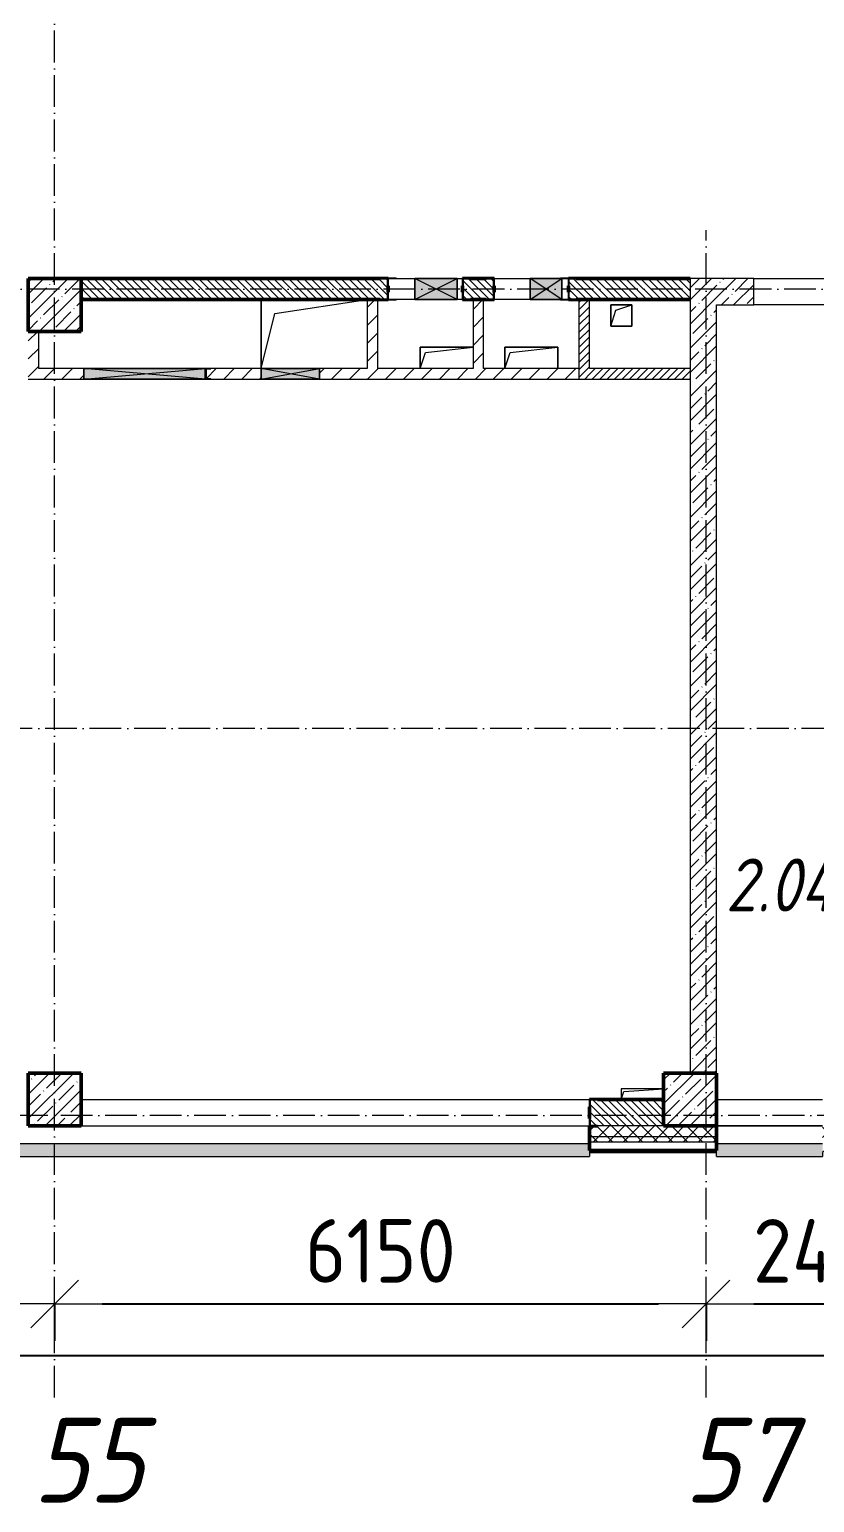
# Model space of a CAD drawing. Header units: millimetres. Extents: x 2294 to 908349, y -83289 to 219220.
# Drawn here: x 82475 to 89888, y 551 to 14456 of the extents above; entities that cross this region are included whole.
import ezdxf

# ---------------------------------------------------------------- set-up
doc = ezdxf.new("R2010")
doc.units = ezdxf.units.MM
doc.linetypes.add('50_200_ШТРИХ_1Т_ш5_п1_п1_', pattern=[700, 500, -100, 0, -100])
for name, color, linetype, lineweight in [('A-____-____-DIMS', 7, 'Continuous', 9), ('A-DETL-GENF-OTLN', 7, 'Continuous', 9), ('A-FLOR-____-OTLN', 7, 'Continuous', 9), ('A-GENM-____-MCUT', 7, 'Continuous', 25), ('A-GENM-____-OTLN', 7, 'Continuous', 9), ('A-GENM-____-OTLN-1', 7, 'Continuous', 25), ('A-GLAZ-____-OTLN', 7, 'Continuous', 9), ('A-WALL-____-MCUT-1', 7, 'Continuous', 9), ('A-WALL-____-MCUT-2', 7, 'Continuous', 50), ('A-WALL-____-MCUT-3', 7, 'Continuous', 9), ('A-WALL-____-OTLN', 7, 'Continuous', 9), ('A-WALL-____-PATT-1', 7, 'Continuous', 9), ('A-WALL-FNSH-MCUT-1', 7, 'Continuous', 9), ('I-WALL-____-OTLN', 7, 'Continuous', 9), ('S-COLS-____-MCUT', 7, 'Continuous', 50), ('S-COLS-____-OTLN', 7, 'Continuous', 9), ('S-GRID-____-IDEN', 7, 'Continuous', 9), ('S-GRID-____-OTLN-1', 7, '50_200_ШТРИХ_1Т_ш5_п1_п1_', 9), ('Марки помещений', 7, 'Continuous', 9)]:
    doc.layers.add(name, color=color, linetype=linetype, lineweight=lineweight)
doc.layers.add('A-GLAZ-____-OTLN-1', color=7, linetype='Continuous', lineweight=9, true_color=0xc0c0c0)
doc.styles.add('ISOCPEUR_I', font='isocpeui.ttf', dxfattribs={"width": 0.9, "height": 2.5})
doc.styles.add('ISOCPEUR_I_3', font='isocpeui.ttf', dxfattribs={"width": 0.85, "height": 2.2})
doc.styles.add('СПДС', font='isocpeur.ttf', dxfattribs={"width": 0.9})
doc.dimstyles.new('Размера А3', dxfattribs={"dimtxt": 800, "dimasz": 450, "dimexe": 350, "dimexo": 100, "dimgap": 200, "dimtad": 1, "dimdec": 0, "dimrnd": 10, "dimzin": 0, "dimdsep": 46, "dimtxsty": 'СПДС', "dimblk": 'ARROWHEAD_6', "dimcen": 1, "dimclrd": 5, "dimclre": 5, "dimclrt": 5, "dimazin": 0, "dimtfac": 1, "dimtdec": 0, "dimtmove": 2, "dimatfit": 3, "dimfxl": 1, "dimtolj": 1, "dimtzin": 0, "dimarcsym": 0})
pattern_1 = [(135, (7562.787, 6025.276), (-35.35534, -35.35534), [])]
pattern_2 = [(45, (7562.79, 6025.28), (-70.71068, 70.71068), []), (135, (7562.79, 6025.28), (-70.71068, -70.71068), [])]
pattern_3 = [(45, (7562.79, 6025.28), (-84.85281, 84.85281), [])]
pattern_4 = [(45, (7562.787, 6025.276), (-35.35534, 35.35534), [])]
pattern_5 = [(45, (7562.79, 6025.28), (-114.04925, 114.04925), []), (45, (7676.84, 6025.28), (-114.04925, 114.04925), [201.612, -40.322, 3.353, -36.97])]

# ---------------------------------------------------------------- blocks, each defined once
blk = doc.blocks.new('BSC_Колонна _Прямоугольная - 500х500-V57-АР1_План отверстий 2 этажа в осях 1-64_А-ГГ')
at = {"layer": 'S-COLS-____-OTLN'}
h = blk.add_hatch(dxfattribs=at)
h.set_pattern_fill('FP_86', color=256, style=0, pattern_type=2)
h.set_pattern_definition([(45, (-75150, 1668.96), (-114.04925, 114.04925), []), (45, (-75035.95, 1668.96), (-114.04925, 114.04925), [201.613, -40.323, 3.353, -36.97])])
h.paths.add_polyline_path([(-250, -250), (250, -250), (250, 250), (-250, 250)], flags=0)
at = {"layer": 'S-COLS-____-MCUT'}
for p, q in [((250, 250), (-250, 250)), ((-250, 250), (-250, -250)), ((250, -250), (250, 250)), ((-250, -250), (250, -250))]:
    blk.add_line(p, q, dxfattribs=at)
blk = doc.blocks.new('BSC_Колонна _Прямоугольная - 500х500-V58-АР1_План отверстий 2 этажа в осях 1-64_А-ГГ')
at = {"layer": 'S-COLS-____-OTLN'}
h = blk.add_hatch(dxfattribs=at)
h.set_pattern_fill('FP_87', color=256, style=0, pattern_type=2)
h.set_pattern_definition([(45, (-75150, -5831.04), (-114.04925, 114.04925), []), (45, (-75035.95, -5831.04), (-114.04925, 114.04925), [201.613, -40.323, 3.353, -36.97])])
h.paths.add_polyline_path([(-250, -250), (250, -250), (250, 250), (-250, 250)], flags=0)
at = {"layer": 'S-COLS-____-MCUT'}
for p, q in [((250, 250), (-250, 250)), ((-250, 250), (-250, -250)), ((250, -250), (250, 250)), ((-250, -250), (250, -250))]:
    blk.add_line(p, q, dxfattribs=at)
blk = doc.blocks.new('BSC_Колонна _Прямоугольная - 500х500-V93-АР1_План отверстий 2 этажа в осях 1-64_А-ГГ')
at = {"layer": 'S-COLS-____-OTLN'}
h = blk.add_hatch(dxfattribs=at)
h.set_pattern_fill('FP_122', color=256, style=0, pattern_type=2)
h.set_pattern_definition([(45, (-81150, 1668.96), (-114.04925, 114.04925), []), (45, (-81035.95, 1668.96), (-114.04925, 114.04925), [201.613, -40.323, 3.353, -36.97])])
h.paths.add_polyline_path([(-250, -250), (250, -250), (250, 250), (-250, 250)], flags=0)
at = {"layer": 'S-COLS-____-MCUT'}
for p, q in [((250, 250), (-250, 250)), ((-250, 250), (-250, -250)), ((250, -250), (250, 250)), ((-250, -250), (250, -250))]:
    blk.add_line(p, q, dxfattribs=at)
blk = doc.blocks.new('Фахверк_СКБ_Уголок - 250_2700-27497298-АР1_План отверстий 2 этажа в осях 1-64_А-ГГ')
at = {"layer": 'A-GENM-____-MCUT'}
for p, q in [((200, 181), (125, 181)), ((125, 181), (125, 106)), ((131, 106), (131, 175)), ((131, 175), (200, 175)), ((200, 175), (200, 181)), ((125, 106), (131, 106)), ((131, -6), (125, -6)), ((125, -6), (125, -81)), ((125, -81), (200, -81)), ((131, -75), (131, -6)), ((200, -75), (131, -75)), ((200, -81), (200, -75))]:
    blk.add_line(p, q, dxfattribs=at)
blk = doc.blocks.new('154_Стойка_СКБ_Уголок - СМ-2180_200-28268025-АР1_План отверстий 2 этажа в осях 1-64_А-ГГ')
at = {"layer": 'A-GENM-____-MCUT'}
for p, q in [((125, 156), (125, 81)), ((200, 156), (125, 156)), ((131, 81), (131, 150)), ((131, 150), (200, 150)), ((200, 150), (200, 156)), ((125, 81), (131, 81)), ((131, 19), (125, 19)), ((125, 19), (125, -56)), ((131, -50), (131, 19)), ((125, -56), (200, -56)), ((200, -50), (131, -50)), ((200, -56), (200, -50))]:
    blk.add_line(p, q, dxfattribs=at)
blk = doc.blocks.new('Фахверк_СКБ_Уголок - 200_3960_зеркало-28268689-АР1_План отверстий 2 этажа в осях 1-64_А-ГГ')
at = {"layer": 'A-GENM-____-MCUT'}
for p, q in [((200, 156), (125, 156)), ((125, 156), (125, 81)), ((131, 81), (131, 150)), ((131, 150), (200, 150)), ((200, 150), (200, 156)), ((125, 81), (131, 81)), ((131, 19), (125, 19)), ((125, 19), (125, -56)), ((131, -50), (131, 19)), ((125, -56), (200, -56)), ((200, -50), (131, -50)), ((200, -56), (200, -50))]:
    blk.add_line(p, q, dxfattribs=at)
blk = doc.blocks.new('Фахверк_СКБ_Уголок - 200_3960-28268576-АР1_План отверстий 2 этажа в осях 1-64_А-ГГ')
at = {"layer": 'A-GENM-____-MCUT'}
for p, q in [((200, 156), (125, 156)), ((125, 156), (125, 81)), ((131, 81), (131, 150)), ((131, 150), (200, 150)), ((200, 150), (200, 156)), ((125, 81), (131, 81)), ((131, 19), (125, 19)), ((125, 19), (125, -56)), ((131, -50), (131, 19)), ((125, -56), (200, -56)), ((200, -50), (131, -50)), ((200, -56), (200, -50))]:
    blk.add_line(p, q, dxfattribs=at)
blk = doc.blocks.new('Стойка_Влож_Уголок_Опорный - Уголок-28213941-АР1_План отверстий 2 этажа в осях 1-64_А-ГГ')
at = {"layer": 'A-GENM-____-OTLN'}
for p, q in [((-212, -6), (-212, 0)), ((0, 0), (0, -6)), ((-212, -75), (-212, -6)), ((-212, -6), (-206, -6)), ((-212, -75), (-206, -75)), ((-6, -6), (0, -6)), ((-6, -75), (0, -75)), ((0, -6), (0, -75))]:
    blk.add_line(p, q, dxfattribs=at)
blk = doc.blocks.new('154_Фахверк_СКБ_Швеллер - Тип_100_3960-28494444-АР1_План отверстий 2 этажа в осях 1-64_А-ГГ')
at = {"layer": 'A-GENM-____-MCUT'}
for p, q in [((125, 50), (175, 50)), ((125, -50), (125, 50)), ((128, 47), (128, -47)), ((175, 47), (128, 47)), ((175, 50), (175, 47)), ((175, -50), (125, -50)), ((128, -47), (175, -47)), ((175, -47), (175, -50))]:
    blk.add_line(p, q, dxfattribs=at)
blk = doc.blocks.new('AR_Отверстие прямоугольное _в плите_ - AR_Отверстие прямоугольное _в плите_-30229432-АР1_План отверстий 2 этажа в осях 1-64_А-ГГ')
at = {"layer": 'A-GENM-____-OTLN'}
for p, q in [((250, 100), (-250, 100)), ((-250, 100), (-250, -100)), ((-250, -100), (-200, 50)), ((-200, 50), (250, 100))]:
    blk.add_line(p, q, dxfattribs=at)
blk = doc.blocks.new('AR_Отверстие прямоугольное _в плите_ - AR_Отверстие прямоугольное _в плите_-V147-АР1_План отверстий 2 этажа в осях 1-64_А-ГГ')
at = {"layer": 'A-GENM-____-OTLN'}
for p, q in [((250, 100), (-250, 100)), ((-250, 100), (-250, -100)), ((-250, -100), (-200, 50)), ((-200, 50), (250, 100)), ((250, -100), (250, 100))]:
    blk.add_line(p, q, dxfattribs=at)
blk = doc.blocks.new('AR_Отверстие прямоугольное _в плите_ - AR_Отверстие прямоугольное _в плите_-V150-АР1_План отверстий 2 этажа в осях 1-64_А-ГГ')
at = {"layer": 'A-GENM-____-OTLN'}
for p, q in [((100, 100), (-100, 100)), ((-100, 100), (-100, -100)), ((-100, -100), (-50, 50)), ((-50, 50), (100, 100)), ((100, -100), (100, 100)), ((-100, -100), (100, -100))]:
    blk.add_line(p, q, dxfattribs=at)
blk = doc.blocks.new('AR_Отверстие прямоугольное _в плите_ - AR_Отверстие прямоугольное _в плите_-V162-АР1_План отверстий 2 этажа в осях 1-64_А-ГГ')
at = {"layer": 'A-GENM-____-OTLN'}
for p, q in [((200, 50), (-200, 50)), ((-200, 50), (-200, -50)), ((-200, -50), (-175, 25)), ((-175, 25), (200, 50))]:
    blk.add_line(p, q, dxfattribs=at)
blk = doc.blocks.new('AR_Отверстие прямоугольное _в плите_ - AR_Отверстие прямоугольное _в плите_-30552580-АР1_План отверстий 2 этажа в осях 1-64_А-ГГ')
at = {"layer": 'A-GENM-____-OTLN'}
for p, q in [((-500, 325), (-500, -325)), ((-370, 195), (500, 325)), ((-500, -325), (-370, 195))]:
    blk.add_line(p, q, dxfattribs=at)
blk = doc.blocks.new('Отлив_СКБ - Отлив витража_120_НВФ-31885342-АР1_План отверстий 2 этажа в осях 1-64_А-ГГ')
at = {"layer": 'A-GLAZ-____-OTLN-1'}
for points in [[(0, 0), (0, -2), (7800, -2), (7800, 0), (2809, 0)], [(0, -2), (0, -120), (7800, -120), (7800, -2), (2809, -2)]]:
    blk.add_hatch(color=256, dxfattribs=at).paths.add_polyline_path(points, flags=0)
at = {"layer": 'A-GLAZ-____-OTLN'}
for p, q in [((0, 0), (7800, 0)), ((7800, -2), (0, -2)), ((0, -120), (0, -83)), ((0, -120), (7800, -120)), ((7800, -83), (7800, -120))]:
    blk.add_line(p, q, dxfattribs=at)
blk = doc.blocks.new('Отлив_СКБ - Отлив витража_120_НВФ-31885283-АР1_План отверстий 2 этажа в осях 1-64_А-ГГ')
at = {"layer": 'A-GLAZ-____-OTLN-1'}
for points in [[(0, -2), (1000, -2), (1000, 0), (0, 0)], [(0, -120), (1000, -120), (1000, -2), (0, -2), (0, -86)]]:
    blk.add_hatch(color=256, dxfattribs=at).paths.add_polyline_path(points, flags=0)
at = {"layer": 'A-GLAZ-____-OTLN'}
for p, q in [((0, 0), (1000, 0)), ((1000, -2), (0, -2)), ((0, -120), (0, -83)), ((0, -120), (1000, -120)), ((1000, -83), (1000, -120))]:
    blk.add_line(p, q, dxfattribs=at)
blk = doc.blocks.new('AR_Отверстие прямоугольное _в стене_ - AR_Отверстие прямоугольное _в стене__ЭОМ-36405854-АР1_План отверстий 2 этажа в осях 1-64_А-ГГ')
at = {"layer": 'A-GLAZ-____-OTLN'}
blk.add_hatch(color=256, dxfattribs=at).paths.add_polyline_path([(200, 100), (-200, 100), (-200, -100), (200, -100), (200, 85)], flags=0)
at = {"layer": 'A-DETL-GENF-OTLN'}
for p, q in [((-200, -100), (-200, 100)), ((-200, 100), (200, 100)), ((200, 100), (-200, -100)), ((-200, 100), (200, -100)), ((200, 100), (-200, 100)), ((-200, 100), (-200, -100)), ((200, 100), (200, -100)), ((200, -100), (200, 100)), ((200, -100), (-200, -100)), ((-200, -100), (200, -100))]:
    blk.add_line(p, q, dxfattribs=at)
blk = doc.blocks.new('AR_Отверстие прямоугольное _в стене__БезПР - AR_Отверстие прямоугольное _в стене__БезПР-36392850-АР1_План отверстий 2 этажа в осях 1-64_А-ГГ')
at = {"layer": 'A-GLAZ-____-OTLN'}
blk.add_hatch(color=256, dxfattribs=at).paths.add_polyline_path([(150, 100), (-150, 100), (-150, -100), (150, -100), (150, 85)], flags=0)
at = {"layer": 'A-DETL-GENF-OTLN'}
for p, q in [((-150, -100), (-150, 100)), ((-150, 100), (150, 100)), ((150, 100), (-150, -100)), ((-150, 100), (150, -100)), ((150, 100), (-150, 100)), ((-150, 100), (-150, -100)), ((150, 100), (150, -100)), ((150, -100), (150, 100)), ((150, -100), (-150, -100)), ((-150, -100), (150, -100))]:
    blk.add_line(p, q, dxfattribs=at)
blk = doc.blocks.new('AR_Отверстие прямоугольное _в стене_ - AR_Отверстие прямоугольное _в стене__ОВ-36863857-АР1_План отверстий 2 этажа в осях 1-64_А-ГГ')
at = {"layer": 'A-GLAZ-____-OTLN'}
blk.add_hatch(color=256, dxfattribs=at).paths.add_polyline_path([(275, 50), (-275, 50), (-275, -50), (275, -50)], flags=0)
at = {"layer": 'A-DETL-GENF-OTLN'}
for p, q in [((-275, -50), (-275, 50)), ((-275, 50), (275, 50)), ((275, 50), (-275, -50)), ((-275, 50), (275, -50)), ((275, 50), (-275, 50)), ((-275, 50), (-275, -50)), ((275, 50), (275, -50)), ((275, -50), (275, 50)), ((275, -50), (-275, -50)), ((-275, -50), (275, -50))]:
    blk.add_line(p, q, dxfattribs=at)
blk = doc.blocks.new('AR_Отверстие прямоугольное _в стене_ - AR_Отверстие прямоугольное _в стене__ОВ-36863931-АР1_План отверстий 2 этажа в осях 1-64_А-ГГ')
at = {"layer": 'A-GLAZ-____-OTLN'}
blk.add_hatch(color=256, dxfattribs=at).paths.add_polyline_path([(575, 50), (-575, 50), (-575, -50), (575, -50), (575, 47)], flags=0)
at = {"layer": 'A-DETL-GENF-OTLN'}
for p, q in [((-575, 50), (575, 50)), ((575, 50), (-575, -50)), ((-575, 50), (575, -50)), ((575, 50), (-575, 50)), ((575, 50), (575, -50)), ((575, -50), (575, 50)), ((575, -50), (-575, -50)), ((-575, -50), (575, -50))]:
    blk.add_line(p, q, dxfattribs=at)
blk = doc.blocks.new('2floor')
at = {"layer": 'A-WALL-____-PATT-1'}
h = blk.add_hatch(dxfattribs=at)
h.set_pattern_fill('FP_6', color=256, style=0, pattern_type=2)
h.set_pattern_definition(pattern_1)
h.paths.add_polyline_path([(87569, 11906), (88713, 11906), (88713, 12106), (87569, 12106), (87569, 12037), (87563, 12037), (87563, 11975), (87569, 11975), (87569, 11907)], flags=0)
h.paths.add_polyline_path([(86638, 11906), (86857, 11906), (86857, 11975), (86863, 11975), (86863, 12037), (86857, 12037), (86857, 12106), (86569, 12106), (86569, 12037), (86563, 12037), (86563, 11975), (86569, 11975), (86569, 11906)], flags=0)
h.paths.add_polyline_path([(85318, 11906), (85857, 11906), (85857, 11975), (85863, 11975), (85863, 12037), (85857, 12037), (85857, 12106), (82963, 12106), (82963, 11906)], flags=0)
h = blk.add_hatch(dxfattribs=at)
h.set_pattern_fill('FP_25', color=256, style=0, pattern_type=2)
h.set_pattern_definition(pattern_5)
h.paths.add_polyline_path([(88713, 4606), (88963, 4606), (88963, 12106), (88713, 12106), (88713, 6761)], flags=0)
h = blk.add_hatch(dxfattribs=at)
h.set_pattern_fill('FP_25', color=256, style=0, pattern_type=2)
h.set_pattern_definition(pattern_5)
h.paths.add_polyline_path([(91113, 11856), (91113, 12106), (90913, 12106), (90913, 11856)], flags=0)
h.paths.add_polyline_path([(88963, 11856), (89313, 11856), (89313, 12106), (88963, 12106)], flags=0)
h = blk.add_hatch(dxfattribs=at)
h.set_pattern_fill('FP_4', color=256, style=0, pattern_type=2)
h.set_pattern_definition(pattern_3)
h.paths.add_polyline_path([(85763, 11256), (85763, 11906), (85663, 11906), (85663, 11256)], flags=0)
h = blk.add_hatch(dxfattribs=at)
h.set_pattern_fill('FP_4', color=256, style=0, pattern_type=2)
h.set_pattern_definition(pattern_3)
h.paths.add_polyline_path([(86763, 11256), (86763, 11906), (86663, 11906), (86663, 11256)], flags=0)
h = blk.add_hatch(dxfattribs=at)
h.set_pattern_fill('FP_5', color=256, style=0, pattern_type=2)
h.set_pattern_definition(pattern_4)
h.paths.add_polyline_path([(87763, 11156), (87763, 11906), (87663, 11906), (87663, 11156)], flags=0)
h = blk.add_hatch(dxfattribs=at)
h.set_pattern_fill('FP_4', color=256, style=0, pattern_type=2)
h.set_pattern_definition(pattern_3)
h.paths.add_polyline_path([(82563, 11256), (82563, 11606), (82463, 11606), (82463, 11256)], flags=0)
h = blk.add_hatch(dxfattribs=at)
h.set_pattern_fill('FP_4', color=256, style=0, pattern_type=2)
h.set_pattern_definition(pattern_3)
h.paths.add_polyline_path([(87663, 11156), (87663, 11256), (85213, 11256), (85213, 11156), (87085, 11156)], flags=0)
h.paths.add_polyline_path([(82463, 11156), (82988, 11156), (82988, 11256), (82463, 11256)], flags=0)
h.paths.add_polyline_path([(84663, 11156), (84663, 11256), (84188, 11256), (84188, 11253), (84141, 11253), (84141, 11159), (84188, 11159), (84188, 11156)], flags=0)
h = blk.add_hatch(dxfattribs=at)
h.set_pattern_fill('FP_5', color=256, style=0, pattern_type=2)
h.set_pattern_definition(pattern_4)
h.paths.add_polyline_path([(88713, 11156), (88713, 11256), (87763, 11256), (87763, 11156)], flags=0)
h = blk.add_hatch(dxfattribs=at)
h.set_pattern_fill('FP_6', color=256, style=0, pattern_type=2)
h.set_pattern_definition(pattern_1)
h.paths.add_polyline_path([(88463, 4106), (88463, 4356), (87769, 4356), (87769, 4287), (87763, 4287), (87763, 4175), (87769, 4175), (87769, 4106), (87838, 4106)], flags=0)
h = blk.add_hatch(dxfattribs=at)
h.set_pattern_fill('FP_1', color=256, style=0, pattern_type=2)
h.set_pattern_definition(pattern_2)
h.paths.add_polyline_path([(108813, 4006), (108813, 4106), (99788, 4106), (99788, 4100), (99713, 4100), (99713, 4006), (108313, 4006)], flags=0)
h.paths.add_polyline_path([(97913, 4006), (97913, 4100), (97838, 4100), (97838, 4106), (89963, 4106), (89963, 4006), (97690, 4006)], flags=0)
h.paths.add_polyline_path([(88463, 4006), (88963, 4006), (88963, 4106), (87838, 4106), (87838, 4100), (87763, 4100), (87763, 4006), (87838, 4006)], flags=0)
h.paths.add_polyline_path([(78563, 4006), (79963, 4006), (79963, 4106), (78638, 4106), (78638, 4100), (78563, 4100)], flags=0)
h.paths.add_polyline_path([(76413, 4006), (76763, 4006), (76763, 4100), (76688, 4100), (76688, 4106), (75638, 4106), (75638, 4100), (75563, 4100), (75563, 4006), (75913, 4006)], flags=0)
h.paths.add_polyline_path([(73762, 4006), (73762, 4100), (73688, 4100), (73688, 4106), (72638, 4106), (72638, 4100), (72563, 4100), (72563, 4006), (72945, 4006)], flags=0)
h.paths.add_polyline_path([(70763, 4006), (70763, 4100), (70688, 4100), (70688, 4106), (69638, 4106), (69638, 4100), (69563, 4100), (69563, 4006), (70294, 4006)], flags=0)
h.paths.add_polyline_path([(66913, 4006), (67763, 4006), (67763, 4100), (67688, 4100), (67688, 4106), (66638, 4106), (66638, 4100), (66563, 4100), (66563, 4006), (66759, 4006)], flags=0)
h.paths.add_polyline_path([(61457, 4006), (61763, 4006), (61763, 4100), (61688, 4100), (61688, 4106), (60638, 4106), (60638, 4100), (60563, 4100), (60563, 4006), (61413, 4006)], flags=0)
h.paths.add_polyline_path([(57563, 4006), (58763, 4006), (58763, 4100), (58688, 4100), (58688, 4106), (57638, 4106), (57638, 4100), (57563, 4100)], flags=0)
h.paths.add_polyline_path([(55271, 4006), (55763, 4006), (55763, 4100), (55688, 4100), (55688, 4106), (54638, 4106), (54638, 4100), (54563, 4100), (54563, 4006), (54638, 4006)], flags=0)
h.paths.add_polyline_path([(52619, 4006), (52763, 4006), (52763, 4100), (52688, 4100), (52688, 4106), (51638, 4106), (51638, 4100), (51563, 4100), (51563, 4006), (52413, 4006)], flags=0)
h.paths.add_polyline_path([(49763, 4006), (49763, 4100), (49688, 4100), (49688, 4106), (48638, 4106), (48638, 4100), (48563, 4100), (48563, 4006), (49688, 4006)], flags=0)
h.paths.add_polyline_path([(46763, 4006), (46763, 4100), (46688, 4101), (46688, 4106), (45363, 4106), (45363, 4006), (46757, 4006)], flags=0)
h.paths.add_polyline_path([(42363, 4006), (43563, 4006), (43563, 4100), (43488, 4100), (43488, 4106), (42363, 4106)], flags=0)
h.paths.add_polyline_path([(40557, 4006), (40563, 4006), (40563, 4100), (40488, 4100), (40488, 4106), (39438, 4106), (39438, 4100), (39363, 4100), (39363, 4006), (40488, 4006)], flags=0)
h.paths.add_polyline_path([(37488, 4006), (37563, 4006), (37563, 4100), (37488, 4100), (37488, 4106), (36363, 4106), (36363, 4006), (36863, 4006)], flags=0)
h.paths.add_polyline_path([(33863, 4006), (34563, 4006), (34563, 4100), (34488, 4100), (34488, 4106), (33363, 4106), (33363, 4006)], flags=0)
h.paths.add_polyline_path([(31563, 4006), (31563, 4100), (31488, 4100), (31488, 4106), (30438, 4106), (30438, 4100), (30363, 4100), (30363, 4006), (30526, 4006)], flags=0)
h.paths.add_polyline_path([(28488, 4006), (28563, 4006), (28563, 4100), (28488, 4100), (28488, 4106), (27363, 4106), (27363, 4006), (27875, 4006)], flags=0)
h.paths.add_polyline_path([(24363, 4006), (25563, 4006), (25563, 4100), (25488, 4100), (25488, 4106), (24363, 4106)], flags=0)
h.paths.add_polyline_path([(22563, 4006), (22563, 4100), (22488, 4100), (22488, 4106), (21438, 4106), (21438, 4100), (21363, 4100), (21363, 4006), (22463, 4006)], flags=0)
h.paths.add_polyline_path([(20363, 4006), (20363, 4100), (20288, 4100), (20288, 4106), (15038, 4106), (15038, 4100), (14963, 4100), (14963, 4006), (19921, 4006)], flags=0)
h.paths.add_polyline_path([(12863, 4006), (13963, 4006), (13963, 4100), (13888, 4100), (13888, 4106), (5113, 4106), (5113, 4006), (12851, 4006)], flags=0)
h = blk.add_hatch(dxfattribs=at)
h.set_pattern_fill('FP_1', color=256, style=0, pattern_type=2)
h.set_pattern_definition(pattern_2)
h.paths.add_polyline_path([(108813, 3956), (108913, 3956), (108913, 4006), (99713, 4006), (99713, 3956), (108295, 3956)], flags=0)
h.paths.add_polyline_path([(96806, 3956), (97913, 3956), (97913, 4006), (89963, 4006), (89963, 3956), (95922, 3956)], flags=0)
h.paths.add_polyline_path([(87763, 3956), (88963, 3956), (88963, 4006), (87763, 4006)], flags=0)
h.paths.add_polyline_path([(79963, 3956), (79963, 4006), (78563, 4006), (78563, 3956), (79131, 3956)], flags=0)
h.paths.add_polyline_path([(76763, 3956), (76763, 4006), (75563, 4006), (75563, 3956), (76480, 3956)], flags=0)
h.paths.add_polyline_path([(72945, 3956), (73762, 3956), (73762, 4006), (72563, 4006), (72563, 3956)], flags=0)
h.paths.add_polyline_path([(70763, 3956), (70763, 4006), (69563, 4006), (69563, 3956), (70294, 3956)], flags=0)
h.paths.add_polyline_path([(67643, 3956), (67763, 3956), (67763, 4006), (66563, 4006), (66563, 3956), (66759, 3956)], flags=0)
h.paths.add_polyline_path([(61763, 3956), (61763, 4006), (60563, 4006), (60563, 3956), (61457, 3956)], flags=0)
h.paths.add_polyline_path([(58763, 3956), (58763, 4006), (57563, 4006), (57563, 3956), (57922, 3956)], flags=0)
h.paths.add_polyline_path([(54563, 3956), (55763, 3956), (55763, 4006), (54563, 4006)], flags=0)
h.paths.add_polyline_path([(52619, 3956), (52763, 3956), (52763, 4006), (51563, 4006), (51563, 3956), (51736, 3956)], flags=0)
h.paths.add_polyline_path([(49763, 3956), (49763, 4006), (48563, 4006), (48563, 3956), (49085, 3956)], flags=0)
h.paths.add_polyline_path([(46433, 3956), (46763, 3956), (46763, 4006), (45363, 4006), (45363, 3956), (45550, 3956)], flags=0)
h.paths.add_polyline_path([(43563, 3956), (43563, 4006), (42363, 4006), (42363, 3956), (42898, 3956)], flags=0)
h.paths.add_polyline_path([(40563, 3956), (40563, 4006), (39363, 4006), (39363, 3956)], flags=0)
h.paths.add_polyline_path([(37563, 3956), (37563, 4006), (36363, 4006), (36363, 3956)], flags=0)
h.paths.add_polyline_path([(33363, 3956), (34563, 3956), (34563, 4006), (33363, 4006)], flags=0)
h.paths.add_polyline_path([(31563, 3956), (31563, 4006), (30363, 4006), (30363, 3956), (30526, 3956)], flags=0)
h.paths.add_polyline_path([(28563, 3956), (28563, 4006), (27363, 4006), (27363, 3956), (27875, 3956)], flags=0)
h.paths.add_polyline_path([(25563, 3956), (25563, 4006), (24363, 4006), (24363, 3956), (25224, 3956)], flags=0)
h.paths.add_polyline_path([(22563, 3956), (22563, 4006), (21363, 4006), (21363, 3956), (21689, 3956)], flags=0)
h.paths.add_polyline_path([(20363, 3956), (20363, 4006), (14963, 4006), (14963, 3956), (19921, 3956)], flags=0)
h.paths.add_polyline_path([(13963, 3956), (13963, 4006), (5013, 4006), (5013, 3956), (12851, 3956)], flags=0)
h = blk.add_hatch(dxfattribs=at)
h.set_pattern_fill('FP_3', color=256, style=0, pattern_type=2)
h.set_pattern_definition([(45, (7562.79, 6025.28), (-85.53659, 85.53659), []), (45, (7619.81, 6025.28), (-85.53659, 85.53659), [])])
h.paths.add_polyline_path([(109043, 3856), (109043, 3876), (99713, 3876), (99713, 3856), (108295, 3856)], flags=0)
h.paths.add_polyline_path([(97913, 3856), (97913, 3876), (89963, 3876), (89963, 3856), (97690, 3856)], flags=0)
h.paths.add_polyline_path([(87763, 3856), (88963, 3856), (88963, 3876), (87763, 3876)], flags=0)
h.paths.add_polyline_path([(79963, 3856), (79963, 3876), (79448, 3876), (79448, 3856)], flags=0)
at = {"layer": 'A-FLOR-____-OTLN'}
for p, q in [((84663, 11256), (84663, 11906)), ((87963, 11856), (88163, 11856)), ((87963, 11656), (87963, 11856)), ((88163, 11856), (88163, 11656)), ((88163, 11656), (87963, 11656)), ((86163, 11456), (86663, 11456)), ((86163, 11256), (86163, 11456)), ((86963, 11456), (87463, 11456)), ((86963, 11256), (86963, 11456)), ((87463, 11456), (87463, 11256))]:
    blk.add_line(p, q, dxfattribs=at)
at = {"layer": 'A-WALL-____-MCUT-1'}
for p, q in [((88713, 12106), (88713, 4606)), ((89313, 12106), (88713, 12106)), ((89313, 11856), (89313, 12106)), ((88963, 4606), (88963, 11856)), ((88963, 11856), (89313, 11856))]:
    blk.add_line(p, q, dxfattribs=at)
at = {"layer": 'A-WALL-____-MCUT-2'}
for p, q in [((85788, 12106), (82963, 12106)), ((86788, 12106), (86638, 12106)), ((88713, 12106), (87638, 12106)), ((85863, 11975), (85863, 12037)), ((86563, 12037), (86563, 11975)), ((86863, 11975), (86863, 12037)), ((87563, 12037), (87563, 11975)), ((82963, 11906), (85788, 11906)), ((86638, 11906), (86788, 11906)), ((87638, 11906), (88713, 11906)), ((88463, 4356), (87838, 4356)), ((87763, 4287), (87763, 4175)), ((87763, 4100), (87763, 3876)), ((88963, 3876), (88963, 4106)), ((87763, 3876), (88963, 3876))]:
    blk.add_line(p, q, dxfattribs=at)
at = {"layer": 'A-WALL-____-MCUT-3'}
for p, q in [((88463, 4106), (87838, 4106)), ((87763, 4006), (88963, 4006)), ((87763, 3956), (88963, 3956))]:
    blk.add_line(p, q, dxfattribs=at)
at = {"layer": 'A-WALL-____-OTLN'}
for p, q in [((89313, 12106), (90913, 12106)), ((90913, 11856), (89313, 11856)), ((82963, 4356), (87763, 4356)), ((88963, 4356), (89963, 4356)), ((82963, 4106), (87763, 4106)), ((88963, 4106), (89963, 4106)), ((89963, 4106), (88963, 4106))]:
    blk.add_line(p, q, dxfattribs=at)
at = {"layer": 'A-WALL-FNSH-MCUT-1'}
for p, q in [((85663, 11906), (85663, 11256)), ((85763, 11256), (85763, 11906)), ((86663, 11906), (86663, 11256)), ((86763, 11256), (86763, 11906)), ((87663, 11906), (87663, 11156)), ((87763, 11256), (87763, 11906)), ((82563, 11256), (82563, 11606)), ((82463, 11156), (82988, 11156)), ((82988, 11256), (82563, 11256)), ((84663, 11256), (84188, 11256)), ((84188, 11156), (84663, 11156)), ((85663, 11256), (85213, 11256)), ((85213, 11156), (88713, 11156)), ((86663, 11256), (85763, 11256)), ((87663, 11256), (86763, 11256)), ((88713, 11256), (87763, 11256)), ((87763, 3876), (87763, 3856)), ((87763, 3856), (88963, 3856)), ((88963, 3856), (88963, 3876))]:
    blk.add_line(p, q, dxfattribs=at)
at = {"layer": 'I-WALL-____-OTLN'}
for p, q in [((85863, 12106), (86113, 12106)), ((86513, 12106), (86563, 12106)), ((86863, 12106), (87203, 12106)), ((87503, 12106), (87563, 12106)), ((86113, 11906), (85863, 11906)), ((86563, 11906), (86513, 11906)), ((87203, 11906), (86863, 11906)), ((87563, 11906), (87503, 11906))]:
    blk.add_line(p, q, dxfattribs=at)
at = {"layer": 'A-GENM-____-OTLN'}
for p, rotation in [((85863, 12112), 89.99999999999955), ((87563, 11900), 269.9999999999995)]:
    blk.add_blockref('Стойка_Влож_Уголок_Опорный - Уголок-28213941-АР1_План отверстий 2 этажа в осях 1-64_А-ГГ', p, dxfattribs=dict(at, rotation=rotation))
for name, p in [('AR_Отверстие прямоугольное _в плите_ - AR_Отверстие прямоугольное _в плите_-30552580-АР1_План отверстий 2 этажа в осях 1-64_А-ГГ', (85163, 11581)), ('AR_Отверстие прямоугольное _в плите_ - AR_Отверстие прямоугольное _в плите_-V150-АР1_План отверстий 2 этажа в осях 1-64_А-ГГ', (88063, 11756)), ('AR_Отверстие прямоугольное _в плите_ - AR_Отверстие прямоугольное _в плите_-30229432-АР1_План отверстий 2 этажа в осях 1-64_А-ГГ', (86413, 11356)), ('AR_Отверстие прямоугольное _в плите_ - AR_Отверстие прямоугольное _в плите_-V147-АР1_План отверстий 2 этажа в осях 1-64_А-ГГ', (87213, 11356)), ('AR_Отверстие прямоугольное _в плите_ - AR_Отверстие прямоугольное _в плите_-V162-АР1_План отверстий 2 этажа в осях 1-64_А-ГГ', (88263, 4406))]:
    blk.add_blockref(name, p, dxfattribs=at)
at = {"layer": 'A-GENM-____-OTLN-1', "rotation": 180}
for name, p in [('154_Стойка_СКБ_Уголок - СМ-2180_200-28268025-АР1_План отверстий 2 этажа в осях 1-64_А-ГГ', (85988, 12056)), ('Фахверк_СКБ_Уголок - 200_3960-28268576-АР1_План отверстий 2 этажа в осях 1-64_А-ГГ', (86988, 12056))]:
    blk.add_blockref(name, p, dxfattribs=at)
at = {"layer": 'A-GENM-____-OTLN-1'}
for name, p in [('Фахверк_СКБ_Уголок - 200_3960_зеркало-28268689-АР1_План отверстий 2 этажа в осях 1-64_А-ГГ', (86438, 11956)), ('154_Стойка_СКБ_Уголок - СМ-2180_200-28268025-АР1_План отверстий 2 этажа в осях 1-64_А-ГГ', (87438, 11956)), ('154_Фахверк_СКБ_Швеллер - Тип_100_3960-28494444-АР1_План отверстий 2 этажа в осях 1-64_А-ГГ', (84013, 11206)), ('Фахверк_СКБ_Уголок - 250_2700-27497298-АР1_План отверстий 2 этажа в осях 1-64_А-ГГ', (87638, 4181))]:
    blk.add_blockref(name, p, dxfattribs=at)
at = {"layer": 'A-GLAZ-____-OTLN', "rotation": 180}
for name, p in [('AR_Отверстие прямоугольное _в стене_ - AR_Отверстие прямоугольное _в стене__ЭОМ-36405854-АР1_План отверстий 2 этажа в осях 1-64_А-ГГ', (86313, 12006)), ('AR_Отверстие прямоугольное _в стене__БезПР - AR_Отверстие прямоугольное _в стене__БезПР-36392850-АР1_План отверстий 2 этажа в осях 1-64_А-ГГ', (87353, 12006)), ('AR_Отверстие прямоугольное _в стене_ - AR_Отверстие прямоугольное _в стене__ОВ-36863931-АР1_План отверстий 2 этажа в осях 1-64_А-ГГ', (83563, 11206)), ('AR_Отверстие прямоугольное _в стене_ - AR_Отверстие прямоугольное _в стене__ОВ-36863857-АР1_План отверстий 2 этажа в осях 1-64_А-ГГ', (84938, 11206))]:
    blk.add_blockref(name, p, dxfattribs=at)
at = {"layer": 'A-GLAZ-____-OTLN'}
for name, p in [('Отлив_СКБ - Отлив витража_120_НВФ-31885342-АР1_План отверстий 2 этажа в осях 1-64_А-ГГ', (79963, 3939)), ('Отлив_СКБ - Отлив витража_120_НВФ-31885283-АР1_План отверстий 2 этажа в осях 1-64_А-ГГ', (88963, 3939))]:
    blk.add_blockref(name, p, dxfattribs=at)
at = {"layer": 'S-COLS-____-OTLN'}
for name, p in [('BSC_Колонна _Прямоугольная - 500х500-V58-АР1_План отверстий 2 этажа в осях 1-64_А-ГГ', (82713, 11856)), ('BSC_Колонна _Прямоугольная - 500х500-V57-АР1_План отверстий 2 этажа в осях 1-64_А-ГГ', (82713, 4356)), ('BSC_Колонна _Прямоугольная - 500х500-V93-АР1_План отверстий 2 этажа в осях 1-64_А-ГГ', (88713, 4356))]:
    blk.add_blockref(name, p, dxfattribs=at)
at = {"layer": 'Марки помещений', "insert": (89048, 6631), "char_height": 500, "width": 849.79, "attachment_point": 1, "style": 'ISOCPEUR_I_3'}
blk.add_mtext('2.044', dxfattribs=at)
blk = doc.blocks.new('ARROWHEAD_6')
at = {"color": 0, "linetype": 'Continuous'}
for p, q in [((-0.5, -0.5), (0.5, 0.5)), ((0, 0), (-1, 0))]:
    blk.add_line(p, q, dxfattribs=at)
blk = doc.blocks.new('*D2734')
at = {"layer": 'A-____-____-DIMS', "color": 0, "lineweight": -2, "transparency": 16777216}
for p, q in [((237734, 2433), (237734, 2077)), ((238184, 2427), (240284, 2427)), ((240734, 2433), (240734, 2077))]:
    blk.add_line(p, q, dxfattribs=at)
at = {"layer": 'Defpoints', "color": 0, "transparency": 16777216}
for p in [(237734, 2533), (240734, 2533), (240734, 2427)]:
    blk.add_point(p, dxfattribs=at)
at = {"layer": 'A-____-____-DIMS', "color": 0, "lineweight": -2, "transparency": 16777216, "xscale": 450, "yscale": 450, "zscale": 450, "rotation": 180}
blk.add_blockref('ARROWHEAD_6', (237734, 2427), dxfattribs=at)
at = {"layer": 'A-____-____-DIMS', "color": 0, "lineweight": -2, "transparency": 16777216, "xscale": 450, "yscale": 450, "zscale": 450}
blk.add_blockref('ARROWHEAD_6', (240734, 2427), dxfattribs=at)
at = {"layer": 'A-____-____-DIMS', "color": 0, "transparency": 16777216, "insert": (239234, 2927), "char_height": 600, "attachment_point": 5, "style": 'СПДС'}
blk.add_mtext('\\A1;3000', dxfattribs=at)
blk = doc.blocks.new('*D2735')
at = {"layer": 'A-____-____-DIMS', "color": 0, "lineweight": -2, "transparency": 16777216}
for p, q in [((240734, 2433), (240734, 2077)), ((241184, 2427), (246434, 2427)), ((246884, 2433), (246884, 2077))]:
    blk.add_line(p, q, dxfattribs=at)
at = {"layer": 'Defpoints', "color": 0, "transparency": 16777216}
for p in [(240734, 2533), (246884, 2533), (246884, 2427)]:
    blk.add_point(p, dxfattribs=at)
at = {"layer": 'A-____-____-DIMS', "color": 0, "lineweight": -2, "transparency": 16777216, "xscale": 450, "yscale": 450, "zscale": 450, "rotation": 180}
blk.add_blockref('ARROWHEAD_6', (240734, 2427), dxfattribs=at)
at = {"layer": 'A-____-____-DIMS', "color": 0, "lineweight": -2, "transparency": 16777216, "xscale": 450, "yscale": 450, "zscale": 450}
blk.add_blockref('ARROWHEAD_6', (246884, 2427), dxfattribs=at)
at = {"layer": 'A-____-____-DIMS', "color": 0, "transparency": 16777216, "insert": (243809, 2927), "char_height": 600, "attachment_point": 5, "style": 'СПДС'}
blk.add_mtext('\\A1;6150', dxfattribs=at)
blk = doc.blocks.new('*D2736')
at = {"layer": 'A-____-____-DIMS', "color": 0, "lineweight": -2, "transparency": 16777216}
for p, q in [((246884, 2433), (246884, 2077)), ((247334, 2427), (248834, 2427)), ((249284, 2433), (249284, 2077))]:
    blk.add_line(p, q, dxfattribs=at)
at = {"layer": 'Defpoints', "color": 0, "transparency": 16777216}
for p in [(246884, 2533), (249284, 2533), (249284, 2427)]:
    blk.add_point(p, dxfattribs=at)
at = {"layer": 'A-____-____-DIMS', "color": 0, "lineweight": -2, "transparency": 16777216, "xscale": 450, "yscale": 450, "zscale": 450, "rotation": 180}
blk.add_blockref('ARROWHEAD_6', (246884, 2427), dxfattribs=at)
at = {"layer": 'A-____-____-DIMS', "color": 0, "lineweight": -2, "transparency": 16777216, "xscale": 450, "yscale": 450, "zscale": 450}
blk.add_blockref('ARROWHEAD_6', (249284, 2427), dxfattribs=at)
at = {"layer": 'A-____-____-DIMS', "color": 0, "transparency": 16777216, "insert": (248084, 2927), "char_height": 600, "attachment_point": 5, "style": 'СПДС'}
blk.add_mtext('\\A1;2400', dxfattribs=at)
blk = doc.blocks.new('*D2741')
at = {"layer": 'A-____-____-DIMS', "color": 0, "lineweight": -2, "transparency": 16777216}
for p, q in [((163234, 1945), (163234, 1589)), ((163684, 1939), (266284, 1939)), ((266734, 1945), (266734, 1589))]:
    blk.add_line(p, q, dxfattribs=at)
at = {"layer": 'Defpoints', "color": 0, "transparency": 16777216}
for p in [(163234, 2045), (266734, 2045), (266734, 1939)]:
    blk.add_point(p, dxfattribs=at)
at = {"layer": 'A-____-____-DIMS', "color": 0, "lineweight": -2, "transparency": 16777216, "xscale": 450, "yscale": 450, "zscale": 450, "rotation": 180}
blk.add_blockref('ARROWHEAD_6', (163234, 1939), dxfattribs=at)
at = {"layer": 'A-____-____-DIMS', "color": 0, "lineweight": -2, "transparency": 16777216, "xscale": 450, "yscale": 450, "zscale": 450}
blk.add_blockref('ARROWHEAD_6', (266734, 1939), dxfattribs=at)
at = {"layer": 'A-____-____-DIMS', "color": 0, "transparency": 16777216, "insert": (214984, 2439), "char_height": 600, "attachment_point": 5, "style": 'СПДС'}
blk.add_mtext('\\A1;103500', dxfattribs=at)
blk = doc.blocks.new('3osi')
at = {"layer": 'S-GRID-____-OTLN-1', "color": 251, "ltscale": 0.6, "true_color": 0x636466}
for p, q in [((240733.5, 1542.7), (240733.5, 16175.8)), ((246883.5, 1542.7), (246883.5, 12560.3)), ((255902.3, 12006.3), (160914.7, 12006.3)), ((269510, 7856.3), (160914.7, 7856.3)), ((269657.9, 4206.3), (160914.7, 4206.3))]:
    blk.add_line(p, q, dxfattribs=at)
at = {"layer": 'S-GRID-____-IDEN', "char_height": 800, "width": 404.05, "attachment_point": 1, "style": 'ISOCPEUR_I'}
for s, insert in [('55', (240528.6, 1351.4)), ('57', (246678.6, 1351.4))]:
    blk.add_mtext(s, dxfattribs=dict(at, insert=insert))
at = {"layer": 'A-____-____-DIMS'}
for base, p1, p2, picture, middle in [((240733.5, 2426.8), (237733.5, 2532.8), (240733.5, 2532.8), '*D2734', (239233.5, 2926.8)), ((246883.5, 2426.8), (240733.5, 2532.8), (246883.5, 2532.8), '*D2735', (243808.5, 2926.8)), ((249283.5, 2426.8), (246883.5, 2532.8), (249283.5, 2532.8), '*D2736', (248083.5, 2926.8)), ((266733.5, 1938.5), (163233.5, 2044.6), (266733.5, 2044.6), '*D2741', (214983.5, 2438.5))]:
    dim = blk.add_linear_dim(base=base, p1=p1, p2=p2, dimstyle='Размера А3', override={"dimtxt": 600, "dimclrd": 0, "dimclre": 0, "dimclrt": 0}, dxfattribs=at)
    dim.commit()
    dim.dimension.update_dxf_attribs({"geometry": picture, "text_midpoint": middle})

msp = doc.modelspace()

# ---------------------------------------------------------------- block references
for name, p in [('3osi', (-158020.7, 0)), ('2floor', (0, 0))]:
    msp.add_blockref(name, p)

doc.saveas('drawing.dxf')
